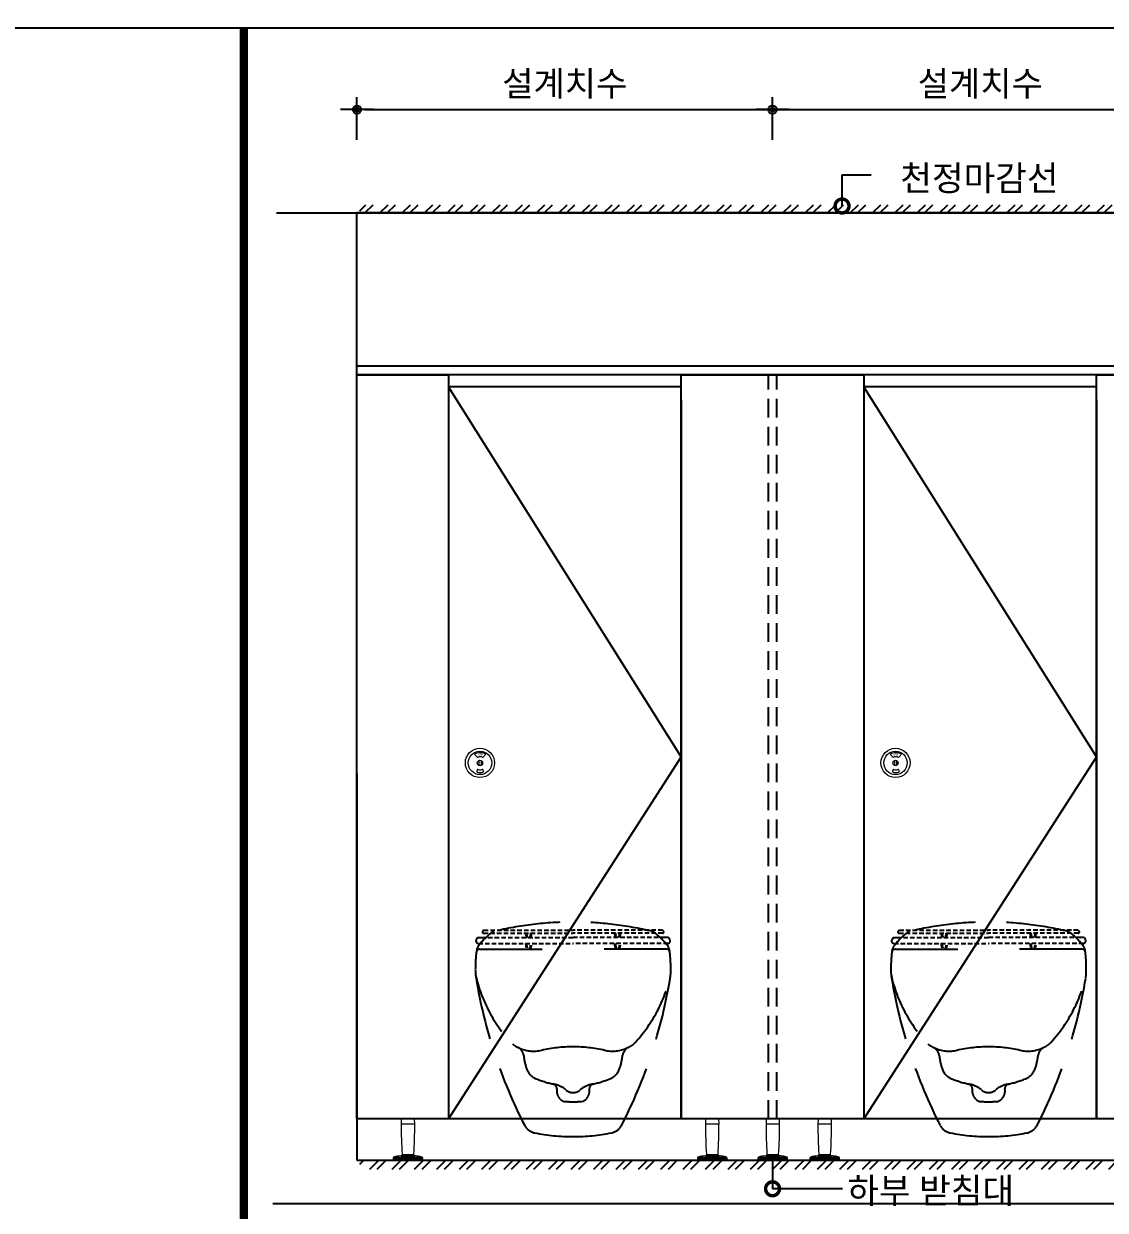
# Model space of a CAD drawing. Extents: x -256 to 8104, y -176 to 5714.
# Drawn here: x 2219 to 3521, y 4116 to 5543 of the extents above; entities that cross this region are included whole.
import ezdxf
from ezdxf.enums import TextEntityAlignment as Align

# ---------------------------------------------------------------- set-up
doc = ezdxf.new("R2010")
doc.units = 0
doc.header["$LTSCALE"] = 30
doc.linetypes.add('HIDDEN', pattern=[0.375, 0.25, -0.125])
doc.layers.get('0').update_dxf_attribs({"linetype": 'CONTINUOUS'})
doc.layers.get('DEFPOINTS').update_dxf_attribs({"linetype": 'CONTINUOUS'})
for name, color, linetype in [('DIM', 7, 'CONTINUOUS'), ('FIN', 5, 'CONTINUOUS'), ('HAT', 8, 'CONTINUOUS'), ('HID', 9, 'HIDDEN'), ('문자', 3, 'CONTINUOUS'), ('부자재', 4, 'CONTINUOUS'), ('잠금쇠(회전형)', 4, 'CONTINUOUS'), ('치수', 1, 'CONTINUOUS'), ('판넬', 2, 'CONTINUOUS'), ('해치', 8, 'CONTINUOUS')]:
    doc.layers.add(name, color=color, linetype=linetype)
doc.styles.add('HDW', font='gulim.ttc')
doc.styles.add('돋움', font='malgun.ttf')
doc.dimstyles.new('10', dxfattribs={"dimscale": 10, "dimtxt": 3, "dimasz": 1, "dimexe": 1.5, "dimexo": 2, "dimgap": 1, "dimtad": 1, "dimdec": 0, "dimlunit": 6, "dimtxsty": '돋움', "dimblk": 'DIMDOT', "dimcen": -1, "dimdle": 1.5, "dimclrt": 3, "dimazin": 3, "dimtfac": 1, "dimtdec": 0, "dimtix": 1, "dimtmove": 2, "dimatfit": 3, "dimldrblk": 'DIMDOT', "dimarcsym": 0})

# ---------------------------------------------------------------- blocks, each defined once
blk = doc.blocks.new('DIMDOT')
at = {"linetype": 'Continuous'}
blk.add_line((-2, 0), (2, 0), dxfattribs=at)
for radius in [0.5, 0.25]:
    blk.add_circle((0, 0), radius, dxfattribs=at)
blk = doc.blocks.new('*D18')
at = {"layer": 'DEFPOINTS', "color": 0}
for p in [(3120.2, 5440.1), (2620.2, 5383.9), (3120.2, 5383.9)]:
    blk.add_point(p, dxfattribs=at)
at = {"layer": 'DIM', "color": 0, "lineweight": -2, "ltscale": 10}
for p, q in [((2620.2, 5403.9), (2620.2, 5455.1)), ((3120.2, 5403.9), (3120.2, 5455.1)), ((2630.2, 5440.1), (3110.2, 5440.1))]:
    blk.add_line(p, q, dxfattribs=at)
at = {"layer": 'DIM', "color": 0, "lineweight": -2, "xscale": 10, "yscale": 10, "zscale": 10, "rotation": 180}
blk.add_blockref('DIMDOT', (2620.2, 5440.1), dxfattribs=at)
at = {"layer": 'DIM', "color": 0, "lineweight": -2, "xscale": 10, "yscale": 10, "zscale": 10}
blk.add_blockref('DIMDOT', (3120.2, 5440.1), dxfattribs=at)
at = {"layer": 'DIM', "color": 3, "insert": (2870.2, 5469.8), "char_height": 30, "attachment_point": 5, "style": '돋움'}
blk.add_mtext('설계치수', dxfattribs=at)
blk = doc.blocks.new('*D19')
at = {"layer": 'DEFPOINTS', "color": 0}
for p in [(3620.2, 5440.1), (3120.2, 5383.9), (3620.2, 5383.9)]:
    blk.add_point(p, dxfattribs=at)
at = {"layer": 'DIM', "color": 0, "lineweight": -2, "ltscale": 10}
for p, q in [((3120.2, 5403.9), (3120.2, 5455.1)), ((3620.2, 5403.9), (3620.2, 5455.1)), ((3130.2, 5440.1), (3610.2, 5440.1))]:
    blk.add_line(p, q, dxfattribs=at)
at = {"layer": 'DIM', "color": 0, "lineweight": -2, "xscale": 10, "yscale": 10, "zscale": 10, "rotation": 180}
blk.add_blockref('DIMDOT', (3120.2, 5440.1), dxfattribs=at)
at = {"layer": 'DIM', "color": 0, "lineweight": -2, "xscale": 10, "yscale": 10, "zscale": 10}
blk.add_blockref('DIMDOT', (3620.2, 5440.1), dxfattribs=at)
at = {"layer": 'DIM', "color": 3, "insert": (3370.2, 5469.8), "char_height": 30, "attachment_point": 5, "style": '돋움'}
blk.add_mtext('설계치수', dxfattribs=at)
blk = doc.blocks.new('A$C460A2A32')
at = {"color": 0}
for p, q in [((2.8, 20), (0.5, 16)), ((2.8, 20), (8.6, 20)), ((8.6, 20), (162.3, 20)), ((12.8, 32), (11.2, 30.4)), ((12.6, 27), (162.3, 27)), ((12.8, 32), (162.3, 32)), ((311.8, 32), (162.3, 32)), ((312, 27), (162.3, 27)), ((316, 20), (162.3, 20)), ((311.8, 32), (313.4, 30.4)), ((321.8, 20), (316, 20)), ((321.8, 20), (324.1, 16)), ((3.9, 10), (162.3, 10)), ((320.7, 10), (162.3, 10))]:
    blk.add_line(p, q, dxfattribs=at)
for centre, radius, start, end in [((12.6, 29), 2, 135, 270), ((108.9, 28.2), 26, 182.6717, 198.4118), ((107.4, 28.2), 23, 183.0205, 200.9186), ((68.6, 28.2), 23, 339.0814, 356.9795), ((67.1, 28.2), 26, 341.5882, 357.3283), ((257.5, 28.2), 26, 182.6717, 198.4118), ((256, 28.2), 23, 183.0205, 200.9186), ((217.2, 28.2), 23, 339.0814, 356.9795), ((215.7, 28.2), 26, 341.5882, 357.3283), ((312, 29), 2, 270, 45), ((3.9, 14), 4, 150.0107, 270), ((108.9, 10), 26, 180, 202.6199), ((107.4, 10), 23, 180, 205.7715), ((68.6, 10), 23, 334.2285, 0), ((67.1, 10), 26, 337.3801, 0), ((257.5, 10), 26, 180, 202.6199), ((256, 10), 23, 180, 205.7715), ((217.2, 10), 23, 334.2285, 0), ((215.7, 10), 26, 337.3801, 0), ((320.7, 14), 4, 270, 29.9893)]:
    blk.add_arc(centre, radius, start, end, dxfattribs=at)
blk = doc.blocks.new('_DOTSMALL')
at = {"color": 0, "linetype": 'ByBlock', "const_width": 0.5}
blk.add_lwpolyline([(-0.0625, 0, 1), (0.0625, 0, 1)], format="xyb", close=True, dxfattribs=at)
blk = doc.blocks.new('A$C63EC304E')
at = {"layer": '치수', "color": 1, "xscale": 2.5, "yscale": 2.5, "zscale": 2.5, "rotation": 234.3098741996962}
blk.add_blockref('_DOTSMALL', (0.31, 0.31), dxfattribs=at)
blk = doc.blocks.new('A$C2BC9653E')
at = {"layer": '치수', "xscale": 0.3333333333333333, "yscale": 0.3333333333333333, "zscale": 0.3333333333333333}
blk.add_blockref('A$C63EC304E', (0, 0), dxfattribs=at)
blk = doc.blocks.new('A$C7FC71301')
at = {"layer": '치수', "rotation": 180}
blk.add_blockref('A$C2BC9653E', (0.208, 0.208), dxfattribs=at)
blk = doc.blocks.new('A$C4A20372B')
at = {"layer": '치수'}
blk.add_blockref('A$C7FC71301', (0, 0), dxfattribs=at)
blk = doc.blocks.new('A$C566469F5')
at = {"layer": '치수'}
blk.add_blockref('A$C4A20372B', (0, 0), dxfattribs=at)
blk = doc.blocks.new('A$C7E317CD4')
at = {"layer": '해치', "xscale": 2, "yscale": 2, "zscale": 2}
blk.add_blockref('A$C566469F5', (0, 0), dxfattribs=at)
blk = doc.blocks.new('A$C601D7F27')
at = {"layer": '치수'}
blk.add_blockref('A$C7E317CD4', (0, 0), dxfattribs=at)
blk = doc.blocks.new('A$C38802C08')
at = {"layer": '치수'}
blk.add_blockref('A$C601D7F27', (0, 0), dxfattribs=at)
blk = doc.blocks.new('FOLDING_01')
at = {"layer": 'HAT'}
h = blk.add_hatch(dxfattribs=at)
h.set_pattern_fill('ANSI32', color=256, scale=2, style=0)
h.set_pattern_definition([(45, (-8615.85, -317.24), (-13.470384, 13.470384), []), (45, (-8606.87, -317.24), (-13.470384, 13.470384), [])])
h.paths.add_polyline_path([(2623.5, 5325.7), (4317.1, 5325.7), (4317.1, 5315.7), (2623.5, 5315.7)])
h = blk.add_hatch(dxfattribs=at)
h.set_pattern_fill('ANSI32', color=256, scale=2, style=0)
h.set_pattern_definition([(45, (-8615.85, -135.26), (-13.470384, 13.470384), []), (45, (-8606.87, -135.26), (-13.470384, 13.470384), [])])
h.paths.add_polyline_path([(2623.5, 4165.5), (4317.1, 4165.5), (4317.1, 4175.5), (2623.5, 4175.5)])
at = {"color": 2}
blk.add_line((2523.5, 5315.7), (4417.1, 5315.7), dxfattribs=at)
for p, q in [((2620.2, 4654.6), (2620.2, 5315.7)), ((2620.2, 4640.8), (2620.2, 4176)), ((2620.2, 4176), (4320.2, 4176))]:
    blk.add_line(p, q)
at = {"color": 8}
blk.add_line((2518.8, 4124.2), (5866.6, 4124.2), dxfattribs=at)
at = {"color": 8, "const_width": 10}
blk.add_lwpolyline([(2484.2, 2769.2), (2484.2, 5538.4)], dxfattribs=at)
at = {"color": 2}
for points in [[(-0.7, 5538.4), (7251.6, 5538.4), (7251.6, 0.1), (-0.7, 0.1)], [(-0.7, 5538.4), (7251.6, 5538.4), (7251.6, 0.1), (-0.7, 0.1)], [(-0.7, 5538.4), (7981.2, 5538.4), (7981.2, 0.1), (-0.7, 0.1)], [(2620.2, 5132), (4320.2, 5132), (4320.2, 5121), (2620.2, 5121)]]:
    blk.add_lwpolyline(points, close=True, dxfattribs=at)
at = {"layer": 'FIN', "color": 4, "linetype": 'Continuous', "lineweight": 15}
for p, q in [((2673.5, 4225.7), (2673.5, 4225.7)), ((2673.6, 4226), (2689.5, 4226)), ((2689.7, 4220.1), (2689.6, 4225.7)), ((3039.6, 4225.7), (3039.6, 4225.7)), ((3039.7, 4226), (3055.7, 4226)), ((3055.9, 4220.1), (3055.7, 4225.7)), ((3112.5, 4225.7), (3112.5, 4225.7)), ((3112.6, 4226), (3128.5, 4226)), ((3128.7, 4220.1), (3128.6, 4225.7)), ((3175, 4226), (3191, 4226)), ((3175, 4225.7), (3175, 4225.7)), ((3191.2, 4220.1), (3191, 4225.7)), ((2673.7, 4219.8), (2689.5, 4219.8)), ((3039.8, 4219.8), (3055.6, 4219.8)), ((3112.7, 4219.8), (3128.4, 4219.8)), ((3175.1, 4219.8), (3190.9, 4219.8)), ((2674.5, 4183.1), (2675.1, 4182.4)), ((2688, 4182.4), (2688.6, 4183.1)), ((3040.6, 4183.1), (3041.3, 4182.4)), ((3054.1, 4182.4), (3054.7, 4183.1)), ((3113.5, 4183.1), (3114.1, 4182.4)), ((3127, 4182.4), (3127.6, 4183.1)), ((3176, 4183.1), (3176.6, 4182.4)), ((3189.4, 4182.4), (3190.1, 4183.1)), ((2664.3, 4179.9), (2663.7, 4178.7)), ((2663.7, 4178.7), (2663.7, 4177.4)), ((2663.7, 4177.4), (2663.7, 4176)), ((2663.7, 4176), (2699.4, 4176)), ((2688, 4182.4), (2675.1, 4182.4)), ((2676, 4182.2), (2675.4, 4181.5)), ((2687.7, 4181.5), (2675.4, 4181.5)), ((2676, 4182.4), (2676, 4182.2)), ((2676, 4182.2), (2687.1, 4182.2)), ((2687.1, 4182.2), (2687.1, 4182.4)), ((2687.7, 4181.5), (2687.1, 4182.2)), ((2699.4, 4178.7), (2698.8, 4179.9)), ((2699.4, 4177.4), (2699.4, 4178.7)), ((2699.4, 4176), (2699.4, 4177.4)), ((3030.4, 4179.9), (3029.9, 4178.7)), ((3029.9, 4178.7), (3029.9, 4177.4)), ((3029.9, 4177.4), (3029.9, 4176)), ((3029.9, 4176), (3065.5, 4176)), ((3054.1, 4182.4), (3041.3, 4182.4)), ((3042.1, 4182.2), (3041.6, 4181.5)), ((3053.8, 4181.5), (3041.6, 4181.5)), ((3042.1, 4182.4), (3042.1, 4182.2)), ((3042.1, 4182.2), (3053.2, 4182.2)), ((3053.2, 4182.2), (3053.2, 4182.4)), ((3053.8, 4181.5), (3053.2, 4182.2)), ((3065.5, 4178.7), (3064.9, 4179.9)), ((3065.5, 4177.4), (3065.5, 4178.7)), ((3065.5, 4176), (3065.5, 4177.4)), ((3103.3, 4179.9), (3102.7, 4178.7)), ((3102.7, 4178.7), (3102.7, 4177.4)), ((3102.7, 4177.4), (3102.7, 4176)), ((3102.7, 4176), (3138.4, 4176)), ((3127, 4182.4), (3114.1, 4182.4)), ((3115, 4182.2), (3114.4, 4181.5)), ((3126.7, 4181.5), (3114.4, 4181.5)), ((3115, 4182.4), (3115, 4182.2)), ((3115, 4182.2), (3126.1, 4182.2)), ((3126.1, 4182.2), (3126.1, 4182.4)), ((3126.7, 4181.5), (3126.1, 4182.2)), ((3138.4, 4178.7), (3137.8, 4179.9)), ((3138.4, 4177.4), (3138.4, 4178.7)), ((3138.4, 4176), (3138.4, 4177.4)), ((3165.8, 4179.9), (3165.2, 4178.7)), ((3165.2, 4178.7), (3165.2, 4177.4)), ((3165.2, 4177.4), (3165.2, 4176)), ((3165.2, 4176), (3200.8, 4176)), ((3189.4, 4182.4), (3176.6, 4182.4)), ((3177.5, 4182.2), (3176.9, 4181.5)), ((3189.1, 4181.5), (3176.9, 4181.5)), ((3177.5, 4182.4), (3177.5, 4182.2)), ((3177.5, 4182.2), (3188.6, 4182.2)), ((3188.6, 4182.2), (3188.6, 4182.4)), ((3189.1, 4181.5), (3188.6, 4182.2)), ((3200.8, 4178.7), (3200.3, 4179.9)), ((3200.8, 4177.4), (3200.8, 4178.7)), ((3200.8, 4176), (3200.8, 4177.4))]:
    blk.add_line(p, q, dxfattribs=at)
at = {"layer": 'FIN', "linetype": 'Continuous', "lineweight": 15}
for p, q in [((2673.4, 4220.1), (2689.7, 4220.1)), ((2689.7, 4219.5), (2673.4, 4219.5)), ((3039.5, 4220.1), (3055.9, 4220.1)), ((3055.9, 4219.5), (3039.5, 4219.5)), ((3112.4, 4220.1), (3128.7, 4220.1)), ((3128.7, 4219.5), (3112.4, 4219.5)), ((3174.8, 4220.1), (3191.2, 4220.1)), ((3191.2, 4219.5), (3174.8, 4219.5)), ((2674.5, 4183.1), (2688.6, 4183.1)), ((3040.6, 4183.1), (3054.7, 4183.1)), ((3113.5, 4183.1), (3127.6, 4183.1)), ((3176, 4183.1), (3190.1, 4183.1)), ((2699.4, 4178.7), (2663.7, 4178.7)), ((2699.4, 4177.4), (2663.7, 4177.4)), ((2663.7, 4177.4), (2699.4, 4177.4)), ((2664.3, 4179.9), (2698.8, 4179.9)), ((2665.2, 4175.8), (2665.2, 4176)), ((2665.2, 4175.8), (2665.2, 4176)), ((2666.4, 4175.8), (2665.2, 4175.8)), ((2665.2, 4175.8), (2665.2, 4175.8)), ((2666.4, 4175.8), (2666.4, 4176)), ((2666.5, 4175.8), (2666.4, 4175.8)), ((2666.5, 4175.8), (2666.5, 4176)), ((2690.1, 4181.4), (2673, 4181.4)), ((2673.3, 4181.4), (2689.9, 4181.4)), ((2683.6, 4175.8), (2683.6, 4176)), ((2684.2, 4175.8), (2683.6, 4175.8)), ((2684.2, 4175.8), (2684.2, 4176)), ((2685, 4175.8), (2685, 4176)), ((2685, 4175.8), (2685, 4176)), ((2685, 4175.8), (2685, 4176)), ((2685.1, 4175.8), (2685.1, 4176)), ((2685.3, 4175.8), (2685.1, 4175.8)), ((2685.3, 4175.8), (2685.3, 4176)), ((2685.4, 4175.8), (2685.3, 4175.8)), ((2685.4, 4175.8), (2685.4, 4176)), ((2685.5, 4175.8), (2685.4, 4175.8)), ((2685.5, 4175.8), (2685.5, 4176)), ((2685.6, 4175.8), (2685.5, 4175.8)), ((2685.6, 4175.8), (2685.6, 4176)), ((2685.6, 4175.8), (2685.6, 4176)), ((2685.6, 4175.8), (2685.6, 4175.8)), ((2685.8, 4175.8), (2685.8, 4176)), ((2686, 4175.8), (2686, 4176)), ((2686, 4175.8), (2686, 4176)), ((2686.1, 4175.8), (2686, 4175.8)), ((2686.1, 4175.8), (2686.1, 4176)), ((2686.1, 4175.8), (2686.1, 4176)), ((2686.1, 4175.8), (2686.1, 4175.8)), ((2686.2, 4175.8), (2686.1, 4175.8)), ((2686.2, 4175.8), (2686.2, 4176)), ((2696.4, 4175.8), (2696.4, 4176)), ((2696.6, 4175.8), (2696.6, 4176)), ((2697.1, 4175.8), (2697.1, 4176)), ((2697.5, 4175.8), (2697.5, 4176)), ((2697.7, 4175.8), (2697.7, 4176)), ((3065.5, 4178.7), (3029.9, 4178.7)), ((3065.5, 4177.4), (3029.9, 4177.4)), ((3029.9, 4177.4), (3065.5, 4177.4)), ((3030.4, 4179.9), (3064.9, 4179.9)), ((3031.3, 4175.8), (3031.3, 4176)), ((3031.3, 4175.8), (3031.3, 4176)), ((3032.6, 4175.8), (3031.3, 4175.8)), ((3031.3, 4175.8), (3031.3, 4175.8)), ((3032.6, 4175.8), (3032.6, 4176)), ((3032.6, 4175.8), (3032.6, 4176)), ((3032.6, 4175.8), (3032.6, 4175.8)), ((3056.2, 4181.4), (3039.2, 4181.4)), ((3039.4, 4181.4), (3056, 4181.4)), ((3049.7, 4175.8), (3049.7, 4176)), ((3050.3, 4175.8), (3049.7, 4175.8)), ((3050.3, 4175.8), (3050.3, 4176)), ((3051.1, 4175.8), (3051.1, 4176)), ((3051.1, 4175.8), (3051.1, 4176)), ((3051.2, 4175.8), (3051.2, 4176)), ((3051.2, 4175.8), (3051.2, 4176)), ((3051.5, 4175.8), (3051.2, 4175.8)), ((3051.5, 4175.8), (3051.5, 4176)), ((3051.6, 4175.8), (3051.5, 4175.8)), ((3051.6, 4175.8), (3051.6, 4176)), ((3051.6, 4175.8), (3051.6, 4176)), ((3051.6, 4175.8), (3051.6, 4175.8)), ((3051.7, 4175.8), (3051.6, 4175.8)), ((3051.7, 4175.8), (3051.7, 4176)), ((3051.7, 4175.8), (3051.7, 4176)), ((3051.7, 4175.8), (3051.7, 4175.8)), ((3051.9, 4175.8), (3051.9, 4176)), ((3052.1, 4175.8), (3052.1, 4176)), ((3052.1, 4175.8), (3052.1, 4176)), ((3052.2, 4175.8), (3052.1, 4175.8)), ((3052.2, 4175.8), (3052.2, 4176)), ((3052.2, 4175.8), (3052.2, 4176)), ((3052.2, 4175.8), (3052.2, 4175.8)), ((3052.3, 4175.8), (3052.2, 4175.8)), ((3052.3, 4175.8), (3052.3, 4176)), ((3062.6, 4175.8), (3062.6, 4176)), ((3062.8, 4175.8), (3062.8, 4176)), ((3063.2, 4175.8), (3063.2, 4176)), ((3063.7, 4175.8), (3063.7, 4176)), ((3063.9, 4175.8), (3063.9, 4176)), ((3138.4, 4178.7), (3102.7, 4178.7)), ((3138.4, 4177.4), (3102.7, 4177.4)), ((3102.7, 4177.4), (3138.4, 4177.4)), ((3103.3, 4179.9), (3137.8, 4179.9)), ((3104.2, 4175.8), (3104.2, 4176)), ((3104.2, 4175.8), (3104.2, 4176)), ((3105.4, 4175.8), (3104.2, 4175.8)), ((3104.2, 4175.8), (3104.2, 4175.8)), ((3105.4, 4175.8), (3105.4, 4176)), ((3105.5, 4175.8), (3105.4, 4175.8)), ((3105.5, 4175.8), (3105.5, 4176)), ((3129.1, 4181.4), (3112, 4181.4)), ((3112.3, 4181.4), (3128.9, 4181.4)), ((3122.6, 4175.8), (3122.6, 4176)), ((3123.2, 4175.8), (3122.6, 4175.8)), ((3123.2, 4175.8), (3123.2, 4176)), ((3124, 4175.8), (3124, 4176)), ((3124, 4175.8), (3124, 4176)), ((3124, 4175.8), (3124, 4176)), ((3124.1, 4175.8), (3124.1, 4176)), ((3124.3, 4175.8), (3124.1, 4175.8)), ((3124.3, 4175.8), (3124.3, 4176)), ((3124.4, 4175.8), (3124.3, 4175.8)), ((3124.4, 4175.8), (3124.4, 4176)), ((3124.5, 4175.8), (3124.4, 4175.8)), ((3124.5, 4175.8), (3124.5, 4176)), ((3124.6, 4175.8), (3124.5, 4175.8)), ((3124.6, 4175.8), (3124.6, 4176)), ((3124.6, 4175.8), (3124.6, 4176)), ((3124.6, 4175.8), (3124.6, 4175.8)), ((3124.8, 4175.8), (3124.8, 4176)), ((3125, 4175.8), (3125, 4176)), ((3125, 4175.8), (3125, 4176)), ((3125.1, 4175.8), (3125, 4175.8)), ((3125.1, 4175.8), (3125.1, 4176)), ((3125.1, 4175.8), (3125.1, 4176)), ((3125.1, 4175.8), (3125.1, 4175.8)), ((3125.2, 4175.8), (3125.1, 4175.8)), ((3125.2, 4175.8), (3125.2, 4176)), ((3135.4, 4175.8), (3135.4, 4176)), ((3135.6, 4175.8), (3135.6, 4176)), ((3136.1, 4175.8), (3136.1, 4176)), ((3136.5, 4175.8), (3136.5, 4176)), ((3136.7, 4175.8), (3136.7, 4176)), ((3200.8, 4178.7), (3165.2, 4178.7)), ((3200.8, 4177.4), (3165.2, 4177.4)), ((3165.2, 4177.4), (3200.8, 4177.4)), ((3165.8, 4179.9), (3200.3, 4179.9)), ((3166.6, 4175.8), (3166.6, 4176)), ((3166.7, 4175.8), (3166.6, 4175.8)), ((3166.7, 4175.8), (3166.7, 4176)), ((3167.9, 4175.8), (3166.7, 4175.8)), ((3167.9, 4175.8), (3167.9, 4176)), ((3167.9, 4175.8), (3167.9, 4176)), ((3167.9, 4175.8), (3167.9, 4175.8)), ((3191.5, 4181.4), (3174.5, 4181.4)), ((3174.7, 4181.4), (3191.3, 4181.4)), ((3185.1, 4175.8), (3185.1, 4176)), ((3185.6, 4175.8), (3185.1, 4175.8)), ((3185.6, 4175.8), (3185.6, 4176)), ((3186.4, 4175.8), (3186.4, 4176)), ((3186.5, 4175.8), (3186.5, 4176)), ((3186.5, 4175.8), (3186.5, 4176)), ((3186.5, 4175.8), (3186.5, 4176)), ((3186.8, 4175.8), (3186.5, 4175.8)), ((3186.8, 4175.8), (3186.8, 4176)), ((3186.9, 4175.8), (3186.8, 4175.8)), ((3186.9, 4175.8), (3186.9, 4176)), ((3187, 4175.8), (3186.9, 4175.8)), ((3187, 4175.8), (3187, 4176)), ((3187, 4175.8), (3187, 4176)), ((3187, 4175.8), (3187, 4176)), ((3187, 4175.8), (3187, 4175.8)), ((3187, 4175.8), (3187, 4175.8)), ((3187.2, 4175.8), (3187.2, 4176)), ((3187.4, 4175.8), (3187.4, 4176)), ((3187.4, 4175.8), (3187.4, 4176)), ((3187.5, 4175.8), (3187.4, 4175.8)), ((3187.5, 4175.8), (3187.5, 4176)), ((3187.5, 4175.8), (3187.5, 4176)), ((3187.5, 4175.8), (3187.5, 4175.8)), ((3187.6, 4175.8), (3187.5, 4175.8)), ((3187.6, 4175.8), (3187.6, 4176)), ((3197.9, 4175.8), (3197.9, 4176)), ((3198.1, 4175.8), (3198.1, 4176)), ((3198.5, 4175.8), (3198.5, 4176)), ((3199, 4175.8), (3199, 4176)), ((3199.2, 4175.8), (3199.2, 4176))]:
    blk.add_line(p, q, dxfattribs=at)
at = {"layer": 'FIN', "color": 4, "linetype": 'Continuous', "lineweight": 15}
for points in [[(2673.6, 4226, 0.124037), (2673.5, 4225.7, -0.001096), (2673.5, 4225.7), (2673.4, 4220.1)], [(3039.7, 4226, 0.124037), (3039.6, 4225.7, -0.001096), (3039.6, 4225.7), (3039.5, 4220.1)], [(3112.6, 4226, 0.124037), (3112.5, 4225.7, -0.001096), (3112.5, 4225.7), (3112.4, 4220.1)], [(3175, 4226, 0.124037), (3175, 4225.7, -0.001096), (3175, 4225.7), (3174.8, 4220.1)]]:
    blk.add_lwpolyline(points, format="xyb", dxfattribs=at)
at = {"layer": 'FIN', "color": 4, "linetype": 'Continuous', "lineweight": 15, "flags": 128}
for points in [[(2689.6, 4225.7, 0.118135), (2689.5, 4226, 0.118135)], [(3055.7, 4225.7, 0.118135), (3055.7, 4226, 0.118135)], [(3128.6, 4225.7, 0.118135), (3128.5, 4226, 0.118135)], [(3191, 4225.7, 0.118135), (3191, 4226, 0.118135)]]:
    blk.add_lwpolyline(points, format="xyb", dxfattribs=at)
at = {"layer": 'FIN', "color": 4, "linetype": 'Continuous', "lineweight": 15}
for centre, radius, start, end in [((2673.7, 4220.1), 0.292, 179.2415, 270), ((2673.7, 4219.5), 0.292, 90, 179.3579), ((3252.1, 4219.3), 578.7, 179.9718, 183.5859), ((2135.6, 4218.5), 554.1, 356.3354, 0.1097), ((2689.4, 4220.1), 0.292, 270, 0.7585), ((2689.5, 4219.5), 0.292, 0.6421, 90), ((3039.8, 4220.1), 0.292, 179.2415, 270), ((3039.8, 4219.5), 0.292, 90, 179.3579), ((3618.2, 4219.3), 578.7, 179.9718, 183.5859), ((2501.7, 4218.5), 554.1, 356.3354, 0.1097), ((3055.6, 4220.1), 0.292, 270, 0.7585), ((3055.6, 4219.5), 0.292, 0.6421, 90), ((3112.7, 4220.1), 0.292, 179.2415, 270), ((3112.7, 4219.5), 0.292, 90, 179.3579), ((3691.1, 4219.3), 578.7, 179.9718, 183.5859), ((2574.6, 4218.5), 554.1, 356.3354, 0.1097), ((3128.4, 4220.1), 0.292, 270, 0.7585), ((3128.4, 4219.5), 0.292, 0.6421, 90), ((3175.1, 4220.1), 0.292, 179.2415, 270), ((3175.1, 4219.5), 0.292, 90, 179.3579), ((3753.5, 4219.3), 578.7, 179.9718, 183.5859), ((2637.1, 4218.5), 554.1, 356.3354, 0.1097), ((3190.9, 4220.1), 0.292, 270, 0.7585), ((3190.9, 4219.5), 0.292, 0.6421, 90), ((2676, 4137.7), 43.8, 93.8991, 105.5006), ((2673.3, 4181.2), 0.175, 94.7479, 116.6788), ((2676, 4148.2), 33.3, 91.0115, 94.7479), ((2687.1, 4148.2), 33.3, 85.2521, 88.9885), ((2689.9, 4181.2), 0.175, 63.3212, 85.2521), ((2687.1, 4137.7), 43.8, 80.5831, 86.1009), ((2687.1, 4137.7), 43.8, 74.4994, 78.127), ((3042.1, 4137.7), 43.8, 93.8991, 105.5006), ((3039.4, 4181.2), 0.175, 94.7479, 116.6788), ((3042.1, 4148.2), 33.3, 91.0115, 94.7479), ((3053.2, 4148.2), 33.3, 85.2521, 88.9885), ((3056, 4181.2), 0.175, 63.3212, 85.2521), ((3053.2, 4137.7), 43.8, 80.5831, 86.1009), ((3053.2, 4137.7), 43.8, 74.4994, 78.127), ((3115, 4137.7), 43.8, 93.8991, 105.5006), ((3112.3, 4181.2), 0.175, 94.7479, 116.6788), ((3115, 4148.2), 33.3, 91.0115, 94.7479), ((3126.1, 4148.2), 33.3, 85.2521, 88.9885), ((3128.9, 4181.2), 0.175, 63.3212, 85.2521), ((3126.1, 4137.7), 43.8, 80.5831, 86.1009), ((3126.1, 4137.7), 43.8, 74.4994, 78.127), ((3177.5, 4137.7), 43.8, 93.8991, 105.5006), ((3174.7, 4181.2), 0.175, 94.7479, 116.6788), ((3177.5, 4148.2), 33.3, 91.0115, 94.7479), ((3188.6, 4148.2), 33.3, 85.2521, 88.9885), ((3191.3, 4181.2), 0.175, 63.3212, 85.2521), ((3188.6, 4137.7), 43.8, 80.5831, 86.1009), ((3188.6, 4137.7), 43.8, 74.4994, 78.127)]:
    blk.add_arc(centre, radius, start, end, dxfattribs=at)
at = {"layer": 'FIN', "linetype": 'Continuous', "lineweight": 15}
for points, knots in [([(2685.1, 4175.8), (2685.1, 4175.8), (2685.1, 4175.8), (2685, 4175.8), (2685, 4175.8)], [0, 0, 0, 0, 0.561741, 1, 1, 1, 1]), ([(2685, 4175.8), (2685, 4175.8), (2685, 4175.8), (2685, 4175.8), (2685, 4175.8)], [0, 0, 0, 0, 0.557964, 1, 1, 1, 1]), ([(2685.8, 4175.8), (2685.7, 4175.8), (2685.7, 4175.8), (2685.6, 4175.8), (2685.6, 4175.8)], [0, 0, 0, 0, 0.560188, 1, 1, 1, 1]), ([(2686, 4175.8), (2685.9, 4175.8), (2685.9, 4175.8), (2685.8, 4175.8), (2685.8, 4175.8)], [0, 0, 0, 0, 0.559958, 1, 1, 1, 1]), ([(2696.6, 4175.8), (2696.6, 4175.8), (2696.5, 4175.8), (2696.5, 4175.8), (2696.4, 4175.8)], [0, 0, 0, 0, 0.558554, 1, 1, 1, 1]), ([(2696.8, 4175.8), (2696.8, 4175.8), (2696.6, 4175.8), (2696.6, 4175.8), (2696.5, 4175.8)], [0, 0, 0, 0, 0.558511, 1, 1, 1, 1]), ([(2697.1, 4175.8), (2697, 4175.8), (2696.8, 4175.8), (2696.7, 4175.8), (2696.6, 4175.8)], [0, 0, 0, 0, 0.559859, 1, 1, 1, 1]), ([(2697.5, 4175.8), (2697.5, 4175.8), (2697.3, 4175.8), (2697.2, 4175.8), (2697.1, 4175.8)], [0, 0, 0, 0, 0.558977, 1, 1, 1, 1]), ([(2697.7, 4175.8), (2697.7, 4175.8), (2697.7, 4175.8), (2697.6, 4175.8), (2697.5, 4175.8)], [0, 0, 0, 0, 0.559094, 1, 1, 1, 1]), ([(3051.2, 4175.8), (3051.2, 4175.8), (3051.1, 4175.8), (3051.1, 4175.8), (3051.1, 4175.8)], [0, 0, 0, 0, 0.557964, 1, 1, 1, 1]), ([(3051.2, 4175.8), (3051.2, 4175.8), (3051.2, 4175.8), (3051.2, 4175.8), (3051.2, 4175.8)], [0, 0, 0, 0, 0.561741, 1, 1, 1, 1]), ([(3051.9, 4175.8), (3051.8, 4175.8), (3051.8, 4175.8), (3051.7, 4175.8), (3051.7, 4175.8)], [0, 0, 0, 0, 0.560188, 1, 1, 1, 1]), ([(3052.1, 4175.8), (3052.1, 4175.8), (3052, 4175.8), (3051.9, 4175.8), (3051.9, 4175.8)], [0, 0, 0, 0, 0.559958, 1, 1, 1, 1]), ([(3062.8, 4175.8), (3062.7, 4175.8), (3062.6, 4175.8), (3062.6, 4175.8), (3062.6, 4175.8)], [0, 0, 0, 0, 0.558554, 1, 1, 1, 1]), ([(3062.9, 4175.8), (3062.9, 4175.8), (3062.8, 4175.8), (3062.7, 4175.8), (3062.7, 4175.8)], [0, 0, 0, 0, 0.558511, 1, 1, 1, 1]), ([(3063.2, 4175.8), (3063.1, 4175.8), (3063, 4175.8), (3062.8, 4175.8), (3062.8, 4175.8)], [0, 0, 0, 0, 0.559859, 1, 1, 1, 1]), ([(3063.7, 4175.8), (3063.6, 4175.8), (3063.4, 4175.8), (3063.3, 4175.8), (3063.2, 4175.8)], [0, 0, 0, 0, 0.558977, 1, 1, 1, 1]), ([(3063.9, 4175.8), (3063.8, 4175.8), (3063.8, 4175.8), (3063.7, 4175.8), (3063.7, 4175.8)], [0, 0, 0, 0, 0.559094, 1, 1, 1, 1]), ([(3124.1, 4175.8), (3124.1, 4175.8), (3124.1, 4175.8), (3124, 4175.8), (3124, 4175.8)], [0, 0, 0, 0, 0.561741, 1, 1, 1, 1]), ([(3124, 4175.8), (3124, 4175.8), (3124, 4175.8), (3124, 4175.8), (3124, 4175.8)], [0, 0, 0, 0, 0.557964, 1, 1, 1, 1]), ([(3124.8, 4175.8), (3124.7, 4175.8), (3124.7, 4175.8), (3124.6, 4175.8), (3124.6, 4175.8)], [0, 0, 0, 0, 0.560188, 1, 1, 1, 1]), ([(3125, 4175.8), (3124.9, 4175.8), (3124.9, 4175.8), (3124.8, 4175.8), (3124.8, 4175.8)], [0, 0, 0, 0, 0.559958, 1, 1, 1, 1]), ([(3135.6, 4175.8), (3135.6, 4175.8), (3135.5, 4175.8), (3135.4, 4175.8), (3135.4, 4175.8)], [0, 0, 0, 0, 0.558554, 1, 1, 1, 1]), ([(3135.8, 4175.8), (3135.7, 4175.8), (3135.6, 4175.8), (3135.6, 4175.8), (3135.5, 4175.8)], [0, 0, 0, 0, 0.558511, 1, 1, 1, 1]), ([(3136.1, 4175.8), (3136, 4175.8), (3135.8, 4175.8), (3135.7, 4175.8), (3135.6, 4175.8)], [0, 0, 0, 0, 0.559859, 1, 1, 1, 1]), ([(3136.5, 4175.8), (3136.4, 4175.8), (3136.3, 4175.8), (3136.2, 4175.8), (3136.1, 4175.8)], [0, 0, 0, 0, 0.558977, 1, 1, 1, 1]), ([(3136.7, 4175.8), (3136.7, 4175.8), (3136.7, 4175.8), (3136.6, 4175.8), (3136.5, 4175.8)], [0, 0, 0, 0, 0.559094, 1, 1, 1, 1]), ([(3186.5, 4175.8), (3186.5, 4175.8), (3186.5, 4175.8), (3186.5, 4175.8), (3186.5, 4175.8)], [0, 0, 0, 0, 0.561741, 1, 1, 1, 1]), ([(3186.5, 4175.8), (3186.5, 4175.8), (3186.5, 4175.8), (3186.5, 4175.8), (3186.5, 4175.8)], [0, 0, 0, 0, 0.557964, 1, 1, 1, 1]), ([(3187.2, 4175.8), (3187.2, 4175.8), (3187.1, 4175.8), (3187.1, 4175.8), (3187, 4175.8)], [0, 0, 0, 0, 0.560188, 1, 1, 1, 1]), ([(3187.4, 4175.8), (3187.4, 4175.8), (3187.3, 4175.8), (3187.2, 4175.8), (3187.2, 4175.8)], [0, 0, 0, 0, 0.559958, 1, 1, 1, 1]), ([(3198.1, 4175.8), (3198, 4175.8), (3197.9, 4175.8), (3197.9, 4175.8), (3197.9, 4175.8)], [0, 0, 0, 0, 0.558554, 1, 1, 1, 1]), ([(3198.3, 4175.8), (3198.2, 4175.8), (3198.1, 4175.8), (3198, 4175.8), (3198, 4175.8)], [0, 0, 0, 0, 0.558511, 1, 1, 1, 1]), ([(3198.5, 4175.8), (3198.4, 4175.8), (3198.3, 4175.8), (3198.1, 4175.8), (3198.1, 4175.8)], [0, 0, 0, 0, 0.559859, 1, 1, 1, 1]), ([(3199, 4175.8), (3198.9, 4175.8), (3198.8, 4175.8), (3198.6, 4175.8), (3198.5, 4175.8)], [0, 0, 0, 0, 0.558977, 1, 1, 1, 1]), ([(3199.2, 4175.8), (3199.2, 4175.8), (3199.1, 4175.8), (3199, 4175.8), (3199, 4175.8)], [0, 0, 0, 0, 0.559094, 1, 1, 1, 1])]:
    blk.add_open_spline(points, degree=3, knots=knots, dxfattribs=at)
for points in [[(2685.1, 4175.8), (2685.1, 4175.8)], [(3051.2, 4175.8), (3051.2, 4175.8)], [(3124.1, 4175.8), (3124.1, 4175.8)], [(3186.5, 4175.8), (3186.5, 4175.8)]]:
    blk.add_open_spline(points, degree=1, dxfattribs=at)
at = {"layer": 'FIN', "color": 4, "linetype": 'Continuous', "lineweight": 15}
for points, knots in [([(2694.3, 4180.9), (2694.4, 4180.9), (2694.4, 4180.9), (2694.5, 4180.9), (2694.6, 4180.8), (2694.7, 4180.8), (2694.7, 4180.8), (2694.7, 4180.8)], [0, 0, 0, 0, 0.2159727, 0.4318558, 0.6498983, 0.8698049, 1, 1, 1, 1]), ([(2694.3, 4180.9), (2694.3, 4180.9), (2694.3, 4180.9), (2694.3, 4180.9), (2694.3, 4180.9), (2694.3, 4180.9)], [0, 0, 0, 0, 0.110152, 0.664814, 1, 1, 1, 1]), ([(2694.7, 4180.8), (2694.8, 4180.8), (2694.9, 4180.7), (2695, 4180.7), (2695.1, 4180.7)], [0, 0, 0, 0, 0.405872, 1, 1, 1, 1]), ([(2695.1, 4180.7), (2695, 4180.8), (2694.9, 4180.8), (2694.8, 4180.8), (2694.7, 4180.8)], [0, 0, 0, 0, 0.585266, 1, 1, 1, 1]), ([(2694.7, 4180.8), (2694.7, 4180.8), (2694.7, 4180.8), (2694.7, 4180.8), (2694.7, 4180.8)], [0, 0, 0, 0, 0.495973, 1, 1, 1, 1]), ([(2695.1, 4180.7), (2695.1, 4180.7), (2695.1, 4180.7), (2695.1, 4180.7), (2695.1, 4180.7)], [0, 0, 0, 0, 0.517301, 1, 1, 1, 1]), ([(2695.1, 4180.7), (2695.3, 4180.7), (2695.8, 4180.6), (2696.2, 4180.5), (2696.5, 4180.4)], [0, 0, 0, 0, 0.470682, 1, 1, 1, 1]), ([(2696.5, 4180.4), (2696.2, 4180.5), (2695.8, 4180.6), (2695.3, 4180.7), (2695.1, 4180.7)], [0, 0, 0, 0, 0.528575, 1, 1, 1, 1]), ([(2696.5, 4180.4), (2696.5, 4180.4), (2696.5, 4180.4), (2696.5, 4180.4), (2696.5, 4180.4)], [0, 0, 0, 0, 0.529757, 1, 1, 1, 1]), ([(3060.4, 4180.9), (3060.4, 4180.9), (3060.4, 4180.9), (3060.4, 4180.9), (3060.4, 4180.9), (3060.5, 4180.9)], [0, 0, 0, 0, 0.110152, 0.664814, 1, 1, 1, 1]), ([(3060.5, 4180.9), (3060.5, 4180.9), (3060.5, 4180.9), (3060.6, 4180.9), (3060.7, 4180.8), (3060.8, 4180.8), (3060.8, 4180.8), (3060.9, 4180.8)], [0, 0, 0, 0, 0.2159727, 0.4318558, 0.6498983, 0.8698049, 1, 1, 1, 1]), ([(3060.8, 4180.8), (3060.9, 4180.8), (3061, 4180.7), (3061.1, 4180.7), (3061.2, 4180.7)], [0, 0, 0, 0, 0.405872, 1, 1, 1, 1]), ([(3061.2, 4180.7), (3061.1, 4180.8), (3061, 4180.8), (3060.9, 4180.8), (3060.8, 4180.8)], [0, 0, 0, 0, 0.585266, 1, 1, 1, 1]), ([(3060.8, 4180.8), (3060.8, 4180.8), (3060.8, 4180.8), (3060.8, 4180.8), (3060.8, 4180.8)], [0, 0, 0, 0, 0.495973, 1, 1, 1, 1]), ([(3061.2, 4180.7), (3061.2, 4180.7), (3061.2, 4180.7), (3061.2, 4180.7), (3061.2, 4180.7)], [0, 0, 0, 0, 0.517301, 1, 1, 1, 1]), ([(3061.2, 4180.7), (3061.4, 4180.7), (3061.9, 4180.6), (3062.4, 4180.5), (3062.6, 4180.4)], [0, 0, 0, 0, 0.470682, 1, 1, 1, 1]), ([(3062.6, 4180.4), (3062.4, 4180.5), (3061.9, 4180.6), (3061.4, 4180.7), (3061.2, 4180.7)], [0, 0, 0, 0, 0.528575, 1, 1, 1, 1]), ([(3062.6, 4180.4), (3062.6, 4180.4), (3062.6, 4180.4), (3062.6, 4180.4), (3062.6, 4180.4)], [0, 0, 0, 0, 0.529757, 1, 1, 1, 1]), ([(3133.3, 4180.9), (3133.3, 4180.9), (3133.4, 4180.9), (3133.5, 4180.9), (3133.6, 4180.8), (3133.7, 4180.8), (3133.7, 4180.8), (3133.7, 4180.8)], [0, 0, 0, 0, 0.2159727, 0.4318558, 0.6498983, 0.8698049, 1, 1, 1, 1]), ([(3133.3, 4180.9), (3133.3, 4180.9), (3133.3, 4180.9), (3133.3, 4180.9), (3133.3, 4180.9), (3133.3, 4180.9)], [0, 0, 0, 0, 0.110152, 0.664814, 1, 1, 1, 1]), ([(3133.7, 4180.8), (3133.8, 4180.8), (3133.9, 4180.7), (3134, 4180.7), (3134.1, 4180.7)], [0, 0, 0, 0, 0.405872, 1, 1, 1, 1]), ([(3134.1, 4180.7), (3134, 4180.8), (3133.9, 4180.8), (3133.8, 4180.8), (3133.7, 4180.8)], [0, 0, 0, 0, 0.585266, 1, 1, 1, 1]), ([(3133.7, 4180.8), (3133.7, 4180.8), (3133.7, 4180.8), (3133.7, 4180.8), (3133.7, 4180.8)], [0, 0, 0, 0, 0.495973, 1, 1, 1, 1]), ([(3134.1, 4180.7), (3134.1, 4180.7), (3134.1, 4180.7), (3134.1, 4180.7), (3134.1, 4180.7)], [0, 0, 0, 0, 0.517301, 1, 1, 1, 1]), ([(3134.1, 4180.7), (3134.3, 4180.7), (3134.8, 4180.6), (3135.2, 4180.5), (3135.5, 4180.4)], [0, 0, 0, 0, 0.470682, 1, 1, 1, 1]), ([(3135.5, 4180.4), (3135.2, 4180.5), (3134.8, 4180.6), (3134.3, 4180.7), (3134.1, 4180.7)], [0, 0, 0, 0, 0.528575, 1, 1, 1, 1]), ([(3135.5, 4180.4), (3135.5, 4180.4), (3135.5, 4180.4), (3135.5, 4180.4), (3135.5, 4180.4)], [0, 0, 0, 0, 0.529757, 1, 1, 1, 1]), ([(3195.7, 4180.9), (3195.7, 4180.9), (3195.7, 4180.9), (3195.7, 4180.9), (3195.8, 4180.9), (3195.8, 4180.9)], [0, 0, 0, 0, 0.110152, 0.664814, 1, 1, 1, 1]), ([(3195.8, 4180.9), (3195.8, 4180.9), (3195.8, 4180.9), (3195.9, 4180.9), (3196, 4180.8), (3196.1, 4180.8), (3196.2, 4180.8), (3196.2, 4180.8)], [0, 0, 0, 0, 0.2159727, 0.4318558, 0.6498983, 0.8698049, 1, 1, 1, 1]), ([(3196.2, 4180.8), (3196.2, 4180.8), (3196.3, 4180.7), (3196.5, 4180.7), (3196.5, 4180.7)], [0, 0, 0, 0, 0.405872, 1, 1, 1, 1]), ([(3196.5, 4180.7), (3196.5, 4180.8), (3196.3, 4180.8), (3196.2, 4180.8), (3196.2, 4180.8)], [0, 0, 0, 0, 0.585266, 1, 1, 1, 1]), ([(3196.2, 4180.8), (3196.2, 4180.8), (3196.2, 4180.8), (3196.2, 4180.8), (3196.2, 4180.8)], [0, 0, 0, 0, 0.495973, 1, 1, 1, 1]), ([(3196.5, 4180.7), (3196.5, 4180.7), (3196.5, 4180.7), (3196.5, 4180.7), (3196.5, 4180.7)], [0, 0, 0, 0, 0.517301, 1, 1, 1, 1]), ([(3196.5, 4180.7), (3196.7, 4180.7), (3197.2, 4180.6), (3197.7, 4180.5), (3197.9, 4180.4)], [0, 0, 0, 0, 0.470682, 1, 1, 1, 1]), ([(3197.9, 4180.4), (3197.7, 4180.5), (3197.2, 4180.6), (3196.7, 4180.7), (3196.5, 4180.7)], [0, 0, 0, 0, 0.528575, 1, 1, 1, 1]), ([(3197.9, 4180.4), (3197.9, 4180.4), (3197.9, 4180.4), (3197.9, 4180.4), (3197.9, 4180.4)], [0, 0, 0, 0, 0.529757, 1, 1, 1, 1])]:
    blk.add_open_spline(points, degree=3, knots=knots, dxfattribs=at)
for points in [[(2694.3, 4180.9), (2694.3, 4180.9)], [(2694.7, 4180.8), (2695.1, 4180.7)], [(2695.1, 4180.8), (2695.1, 4180.7)], [(3060.5, 4180.9), (3060.4, 4180.9)], [(3060.8, 4180.8), (3061.2, 4180.7)], [(3061.2, 4180.8), (3061.2, 4180.7)], [(3133.3, 4180.9), (3133.3, 4180.9)], [(3133.7, 4180.8), (3134.1, 4180.7)], [(3134.1, 4180.8), (3134.1, 4180.7)], [(3195.8, 4180.9), (3195.7, 4180.9)], [(3196.2, 4180.8), (3196.5, 4180.7)], [(3196.5, 4180.8), (3196.5, 4180.7)]]:
    blk.add_open_spline(points, degree=1, dxfattribs=at)
at = {"layer": 'HID', "ltscale": 3}
for p, q in [((3115.2, 4226), (3115.2, 5121)), ((3125.2, 4226), (3125.2, 5121))]:
    blk.add_line(p, q, dxfattribs=at)
at = {"layer": 'HID', "ltscale": 10}
for p, q in [((2768, 4430), (2880.2, 4430)), ((2992.5, 4430), (2880.2, 4430)), ((3268, 4430), (3380.2, 4430)), ((3492.5, 4430), (3380.2, 4430))]:
    blk.add_line(p, q, dxfattribs=at)
for centre, radius, start, end in [((2880.2, 4059.6), 403.1, 76.2923, 103.7077), ((3380.2, 4059.6), 403.1, 76.2923, 103.7077), ((2837.9, 4379.3), 90, 128.0065, 143.1013), ((2786.1, 4445.4), 6, 103.9579, 128.0065), ((2974.3, 4445.4), 6, 51.9935, 76.0421), ((2922.6, 4379.3), 90, 36.8987, 51.9935), ((3337.9, 4379.3), 90, 128.0065, 143.1013), ((3286.1, 4445.4), 6, 103.9579, 128.0065), ((3474.3, 4445.4), 6, 51.9935, 76.0421), ((3422.6, 4379.3), 90, 36.8987, 51.9935), ((2942.6, 4405.5), 180, 172.4918, 181.055), ((2768, 4425.8), 4.2, 90, 173.3826), ((2773.1, 4427.9), 9, 143.1013, 172.4918), ((2992.5, 4425.8), 4.2, 6.6174, 90), ((2987.4, 4427.9), 9, 7.5082, 36.8987), ((2817.8, 4405.5), 180, 358.945, 7.5082), ((3442.6, 4405.5), 180, 172.4918, 181.055), ((3268, 4425.8), 4.2, 90, 173.3826), ((3273.1, 4427.9), 9, 143.1013, 172.4918), ((3492.5, 4425.8), 4.2, 6.6174, 90), ((3487.4, 4427.9), 9, 7.5082, 36.8987), ((3317.8, 4405.5), 180, 358.945, 7.5082), ((2804.7, 4403), 42, 181.055, 190.5892), ((2935.5, 4438), 177, 192.809, 223.5419), ((2825, 4438), 177, 316.4581, 347.191), ((2955.8, 4403), 42, 349.4108, 358.945), ((3304.7, 4403), 42, 181.055, 190.5892), ((3435.5, 4438), 177, 192.809, 223.5419), ((3325, 4438), 177, 316.4581, 347.191), ((3455.8, 4403), 42, 349.4108, 358.945), ((3357.7, 4493.2), 602.3, 189.3568, 207.2383), ((2402.8, 4493.2), 602.3, 332.7617, 350.6432), ((3857.7, 4493.2), 602.3, 189.3568, 207.2383), ((2902.8, 4493.2), 602.3, 332.7617, 350.6432), ((2832.8, 4349.3), 42, 232.3598, 243.5689), ((2808.8, 4300.9), 12, 6.9609, 63.5689), ((2880.2, 4141.6), 171, 90, 102.8609), ((2880.2, 4141.6), 171, 77.1391, 90), ((2951.7, 4300.9), 12, 116.4311, 173.0391), ((2927.6, 4349.3), 42, 296.4311, 307.6402), ((3332.8, 4349.3), 42, 232.3598, 243.5689), ((3308.8, 4300.9), 12, 6.9609, 63.5689), ((3380.2, 4141.6), 171, 90, 102.8609), ((3380.2, 4141.6), 171, 77.1391, 90), ((3451.7, 4300.9), 12, 116.4311, 173.0391), ((3427.6, 4349.3), 42, 296.4311, 307.6402), ((2832.8, 4349.3), 42, 248.0565, 282.8609), ((2911.1, 4313.4), 91.1, 186.9609, 196.5836), ((2927.6, 4349.3), 42, 257.1391, 291.9435), ((2849.4, 4313.4), 91.1, 343.4164, 353.0391), ((3332.8, 4349.3), 42, 248.0565, 282.8609), ((3411.1, 4313.4), 91.1, 186.9609, 196.5836), ((3427.6, 4349.3), 42, 257.1391, 291.9435), ((3349.4, 4313.4), 91.1, 343.4164, 353.0391), ((2843.9, 4293.4), 21, 196.5836, 247.6201), ((2916.5, 4293.4), 21, 292.3799, 343.4164), ((3343.9, 4293.4), 21, 196.5836, 247.6201), ((3416.5, 4293.4), 21, 292.3799, 343.4164), ((2880.2, 4381.6), 116.3, 247.6201, 258.9228), ((2880.2, 4381.6), 116.3, 281.0772, 292.3799), ((3380.2, 4381.6), 116.3, 247.6201, 258.9228), ((3380.2, 4381.6), 116.3, 281.0772, 292.3799), ((2854.7, 4261.9), 6, 0, 77.9673), ((2852.1, 4238), 30, 49.4621, 78.9228), ((2874.1, 4259.5), 13.6, 169.8446, 248.5821), ((2880.2, 4270.8), 13.3, 229.4621, 270), ((2880.2, 4270.8), 13.3, 270, 310.5379), ((2908.3, 4238), 30, 101.0772, 130.5379), ((2886.4, 4259.5), 13.6, 291.4179, 10.1554), ((2905.7, 4261.9), 6, 102.0327, 180), ((3354.7, 4261.9), 6, 0, 77.9673), ((3352.1, 4238), 30, 49.4621, 78.9228), ((3374.1, 4259.5), 13.6, 169.8446, 248.5821), ((3380.2, 4270.8), 13.3, 229.4621, 270), ((3380.2, 4270.8), 13.3, 270, 310.5379), ((3408.3, 4238), 30, 101.0772, 130.5379), ((3386.4, 4259.5), 13.6, 291.4179, 10.1554), ((3405.7, 4261.9), 6, 102.0327, 180), ((2880.2, 4417.5), 171, 266.2838, 270), ((2880.2, 4417.5), 171, 270, 273.7162), ((3380.2, 4417.5), 171, 266.2838, 270), ((3380.2, 4417.5), 171, 270, 273.7162), ((2837.6, 4226.7), 18, 210.6249, 258.7833), ((2922.8, 4226.7), 18, 281.2167, 329.3751), ((3337.6, 4226.7), 18, 210.6249, 258.7833), ((3422.8, 4226.7), 18, 281.2167, 329.3751), ((2880.2, 4441.5), 237, 258.7833, 270), ((2880.2, 4441.5), 237, 270, 281.2167), ((3380.2, 4441.5), 237, 258.7833, 270), ((3380.2, 4441.5), 237, 270, 281.2167)]:
    blk.add_arc(centre, radius, start, end, dxfattribs=at)
at = {"layer": '부자재', "color": 3}
blk.add_line((4320.2, 5315.7), (2620.2, 5315.7), dxfattribs=at)
blk.add_line((4320.2, 5315.7), (2620.2, 5315.7), dxfattribs=at)
at = {"layer": '잠금쇠(회전형)', "linetype": 'Continuous', "lineweight": 15}
for p, q in [((2761.7, 4664.7), (2765.3, 4660.7)), ((2766.8, 4657), (2766.8, 4651.2)), ((2769.5, 4656.9), (2769.5, 4651.2)), ((2775.3, 4664.7), (2771.7, 4660.7)), ((3261.7, 4664.7), (3265.3, 4660.7)), ((3266.8, 4657), (3266.8, 4651.2)), ((3269.5, 4656.9), (3269.5, 4651.2)), ((3275.3, 4664.7), (3271.7, 4660.7)), ((2764.9, 4645.5), (2764.5, 4644.3)), ((2772.1, 4645.5), (2772.5, 4644.3)), ((3264.9, 4645.5), (3264.5, 4644.3)), ((3272.1, 4645.5), (3272.5, 4644.3))]:
    blk.add_line(p, q, dxfattribs=at)
for centre, radius in [((2768.2, 4654.1), 17.6), ((2768.2, 4654.1), 14.1), ((3268.2, 4654.1), 17.6), ((3268.2, 4654.1), 14.1), ((2768.2, 4654.1), 3.21), ((3268.2, 4654.1), 3.21)]:
    blk.add_circle(centre, radius, dxfattribs=at)
for centre, radius, start, end in [((2768.5, 4652.3), 14.1, 61.0478, 118.9522), ((2768.5, 4654.7), 6.81, 61.8696, 118.1304), ((3268.5, 4652.3), 14.1, 61.0478, 118.9522), ((3268.5, 4654.7), 6.81, 61.8696, 118.1304), ((2765.4, 4644), 0.98, 160.8571, 255.4685), ((2765.8, 4645.2), 0.98, 72.2332, 160.8571), ((2768.5, 4655.8), 13.2, 255.4685, 284.5315), ((2768.5, 4653.5), 7.75, 252.2332, 287.7668), ((2771.2, 4645.2), 0.98, 19.1429, 107.7668), ((2771.6, 4644), 0.98, 284.5315, 19.1429), ((3265.4, 4644), 0.98, 160.8571, 255.4685), ((3265.8, 4645.2), 0.98, 72.2332, 160.8571), ((3268.5, 4655.8), 13.2, 255.4685, 284.5315), ((3268.5, 4653.5), 7.75, 252.2332, 287.7668), ((3271.2, 4645.2), 0.98, 19.1429, 107.7668), ((3271.6, 4644), 0.98, 284.5315, 19.1429)]:
    blk.add_arc(centre, radius, start, end, dxfattribs=at)
at = {"layer": '치수'}
for p, q in [((3203.9, 5324.3), (3203.9, 5361.5)), ((3203.9, 5361.5), (3239, 5361.5)), ((3010.2, 4661.3), (2730.2, 5106.4)), ((3510.2, 4661.3), (3230.2, 5106.4)), ((3010.2, 4661.3), (2730.2, 4226)), ((3510.2, 4661.3), (3230.2, 4226)), ((3120.2, 4176), (3120.2, 4141.7)), ((3204.4, 4141.7), (3120.2, 4141.7))]:
    blk.add_line(p, q, dxfattribs=at)
at = {"layer": '판넬'}
for p, q in [((3010.2, 5106.4), (2730.2, 5106.4)), ((3510.2, 5106.4), (3230.2, 5106.4)), ((2730.2, 5091), (2730.2, 4226)), ((3010.2, 5091), (3010.2, 4269.1)), ((3230.2, 5091), (3230.2, 4226)), ((3510.2, 5091), (3510.2, 5078.6)), ((3510.2, 5078.6), (3510.2, 4269.1)), ((3010.2, 4269.1), (3010.2, 4226)), ((3510.2, 4269.1), (3510.2, 4226)), ((3010.2, 4226), (2730.2, 4226)), ((3510.2, 4226), (3230.2, 4226))]:
    blk.add_line(p, q, dxfattribs=at)
at = {"layer": '판넬', "color": 3}
for p, q in [((2730.2, 4226), (2620.2, 4226)), ((3230.2, 4226), (3010.2, 4226)), ((3230.2, 4226), (3130.2, 4226)), ((3730.2, 4226), (3510.2, 4226))]:
    blk.add_line(p, q, dxfattribs=at)
at = {"layer": '판넬'}
for points in [[(2730.2, 4226), (2620.2, 4226), (2620.2, 5121), (2730.2, 5121)], [(3010.2, 5121), (3230.2, 5121), (3230.2, 4226), (3010.2, 4226)], [(3510.2, 5121), (3730.2, 5121), (3730.2, 4226), (3510.2, 4226)]]:
    blk.add_lwpolyline(points, close=True, dxfattribs=at)
at = {"layer": '해치', "color": 3}
blk.add_line((3010.2, 5091), (3010.2, 5121), dxfattribs=at)
at = {"layer": 'HID', "ltscale": 10, "xscale": 0.7200000000011642, "yscale": 0.7200000000011642, "zscale": 0.7200000000011642}
for p in [(2763.4, 4429.8), (3263.4, 4429.8)]:
    blk.add_blockref('A$C460A2A32', p, dxfattribs=at)
at = {"layer": '해치', "xscale": -20, "yscale": 20, "zscale": 20, "rotation": 180}
blk.add_blockref('A$C38802C08', (3199.7, 5328.3), dxfattribs=at)
at = {"layer": '해치', "xscale": -20, "yscale": 20, "zscale": 20}
blk.add_blockref('A$C38802C08', (3124.4, 4137.6), dxfattribs=at)
at = {"layer": '문자', "style": '돋움'}
for s, p in [('천정마감선', (3369.1, 5358)), ('하부 받침대', (3310.5, 4140))]:
    blk.add_text(s, height=30.34, dxfattribs=at).set_placement(p, align=Align.MIDDLE)
at = {"layer": '잠금쇠(회전형)', "linetype": 'Continuous', "lineweight": 15, "style": 'HDW', "width": 0.659278}
for p, p2 in [((2765.4, 4662.6), (2771.5, 4662.6)), ((3265.4, 4662.6), (3271.5, 4662.6))]:
    blk.add_text('사용중', height=2.3, dxfattribs=at).set_placement(p, p2, align=Align.FIT)
at = {"layer": 'DIM', "ltscale": 10}
for base, p1, p2, picture, middle in [((3120.2, 5440.1), (2620.2, 5383.9), (3120.2, 5383.9), '*D18', (2870.2, 5469.8)), ((3620.2, 5440.1), (3120.2, 5383.9), (3620.2, 5383.9), '*D19', (3370.2, 5469.8))]:
    dim = blk.add_linear_dim(base=base, p1=p1, p2=p2, text='설계치수', dimstyle='10', override={"dimtxsty": '돋움'}, dxfattribs=at)
    dim.commit()
    dim.dimension.update_dxf_attribs({"geometry": picture, "text_midpoint": middle})

msp = doc.modelspace()

# ---------------------------------------------------------------- block references
msp.add_blockref('FOLDING_01', (0, 0))

doc.saveas('drawing.dxf')
